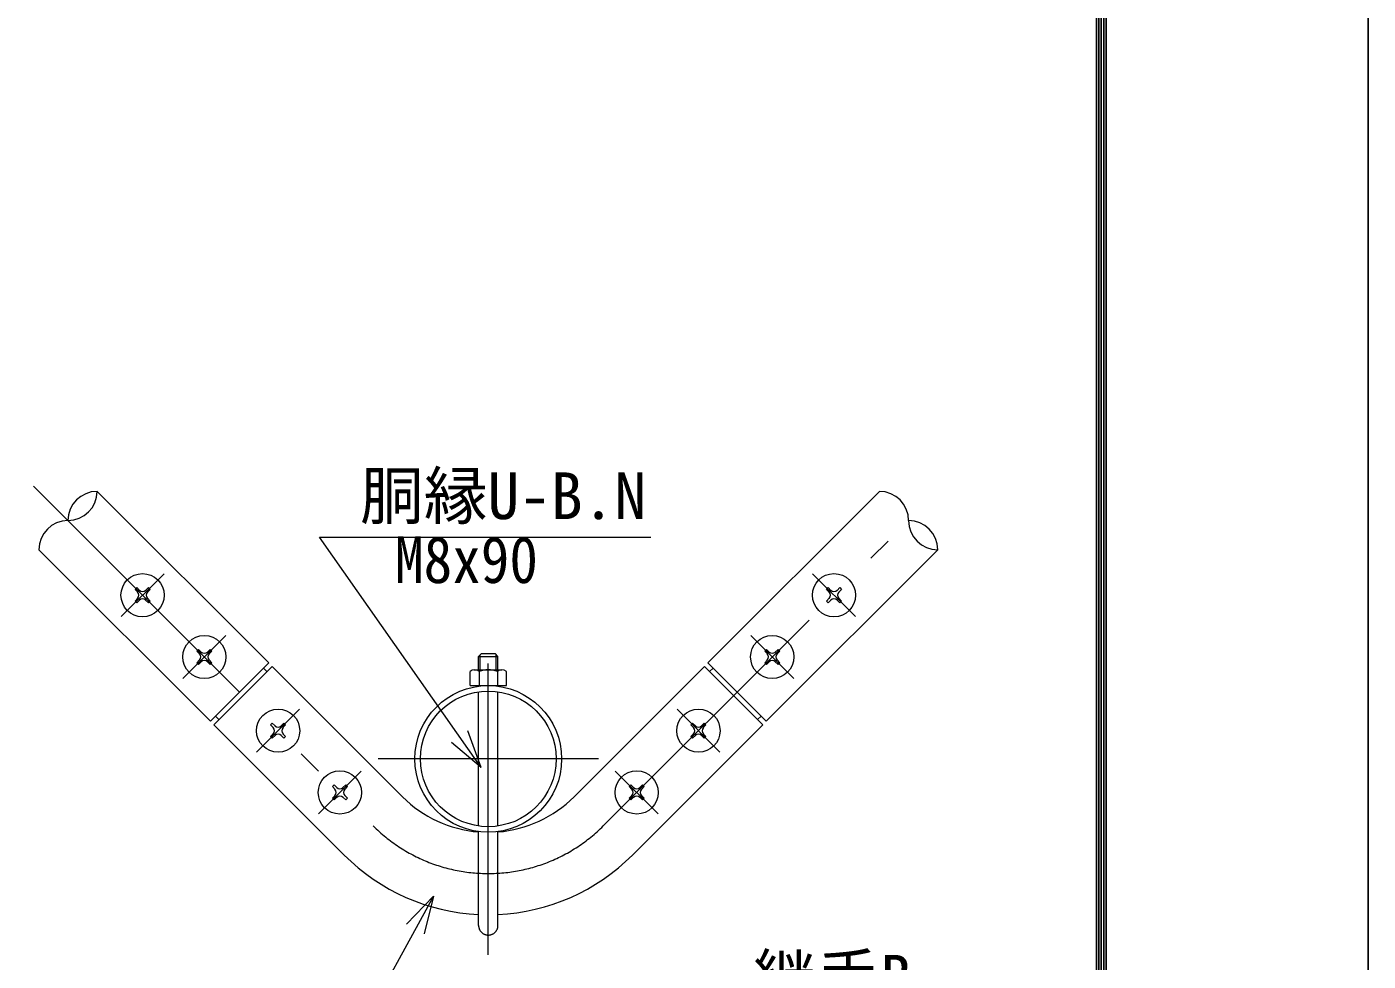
# Model space of a CAD drawing. Units: millimetres, scale not verified. Extents: x -4210 to 4210, y -2971 to 2972.
# Drawn here: x 2828 to 4210, y -156 to 807 of the extents above; entities that cross this region are included whole.
import ezdxf
from ezdxf.enums import TextEntityAlignment as Align

# ---------------------------------------------------------------- set-up
doc = ezdxf.new("R2010")
doc.units = ezdxf.units.MM
doc.header["$LTSCALE"] = 10
doc.linetypes.add('USER2', pattern=[50.5, 30, -9, 2.5, -9])
doc.linetypes.add('USER3', pattern=[12.6, 8.4, -4.2])
for name, color, linetype, lineweight in [('0-A_D-STR-TXT', 7, 'Continuous', 13), ('0-C_D-TTL', 7, 'Continuous', 25), ('0-D_3', 3, 'Continuous', 13), ('0-E_26', 2, 'USER2', 13), ('0-F_1', 1, 'Continuous', 9), ('1-0_27', 7, 'Continuous', 13), ('1-1_28', 7, 'Continuous', 13)]:
    doc.layers.add(name, color=color, linetype=linetype, lineweight=lineweight)
doc.styles.add('ＭＳ ゴシック', font='')
doc.styles.get('ＭＳ ゴシック').set_extended_font_data('MS Gothic')

msp = doc.modelspace()

# ---------------------------------------------------------------- linework, layer by layer
at = {"layer": '0-C_D-TTL', "color": 2}
msp.add_lwpolyline([(-4189.68, 2971.89), (4210.32, 2971.89), (4210.32, -2968.11), (-4189.68, -2968.11)], close=True, dxfattribs=at)
at = {"layer": '0-C_D-TTL'}
for points in [[(-3919.68, 2751.89), (3940.32, 2751.89), (3940.32, -2748.11), (-3919.68, -2748.11)], [(-3917.18, 2749.39), (3937.82, 2749.39), (3937.82, -2745.61), (-3917.18, -2745.61)], [(-3914.68, 2746.89), (3935.32, 2746.89), (3935.32, -2743.11), (-3914.68, -2743.11)], [(-3912.18, 2744.39), (3932.82, 2744.39), (3932.82, -2740.61), (-3912.18, -2740.61)], [(-3909.68, 2741.89), (3930.32, 2741.89), (3930.32, -2738.11), (-3909.68, -2738.11)]]:
    msp.add_lwpolyline(points, close=True, dxfattribs=at)
at = {"layer": '0-D_3'}
for p, q in [((2941.47, 228.8), (2939.74, 227.07)), ((2942.53, 224.18), (2939.74, 227.07)), ((2944.36, 226.01), (2941.47, 228.8)), ((2953.53, 228.8), (2950.64, 226.01)), ((2955.26, 227.07), (2952.47, 224.18)), ((2955.26, 227.07), (2953.53, 228.8)), ((3652.15, 227.07), (3653.88, 228.8)), ((3652.15, 227.07), (3654.94, 224.18)), ((3653.88, 228.8), (3656.77, 226.01)), ((3663.05, 226.01), (3665.94, 228.8)), ((3664.88, 224.18), (3667.67, 227.07)), ((3665.94, 228.8), (3667.67, 227.07)), ((2939.74, 215.01), (2942.53, 217.9)), ((2941.47, 213.28), (2939.74, 215.01)), ((2941.47, 213.28), (2944.36, 216.07)), ((2950.64, 216.07), (2953.53, 213.28)), ((2952.47, 217.9), (2955.26, 215.01)), ((2955.26, 215.01), (2953.53, 213.28)), ((3654.94, 217.9), (3652.15, 215.01)), ((3652.15, 215.01), (3653.88, 213.28)), ((3656.77, 216.07), (3653.88, 213.28)), ((3665.94, 213.28), (3663.05, 216.07)), ((3667.67, 215.01), (3664.88, 217.9)), ((3665.94, 213.28), (3667.67, 215.01)), ((3005.11, 165.16), (3003.38, 163.43)), ((3006.17, 160.54), (3003.38, 163.43)), ((3003.38, 151.37), (3006.17, 154.26)), ((3008, 162.37), (3005.11, 165.16)), ((3005.11, 149.65), (3008, 152.43)), ((3017.17, 165.16), (3014.28, 162.37)), ((3014.28, 152.43), (3017.17, 149.65)), ((3018.9, 163.43), (3016.11, 160.54)), ((3016.11, 154.26), (3018.9, 151.37)), ((3018.9, 163.43), (3017.17, 165.16)), ((3293.7, 144.22), (3293.7, 157.79)), ((3295.45, 144.22), (3295.45, 159.54)), ((3296.7, 160.79), (3310.7, 160.79)), ((3313.7, 157.79), (3310.7, 160.79)), ((3311.95, 144.22), (3311.95, 159.54)), ((3313.7, 144.22), (3313.7, 157.79)), ((3588.51, 163.43), (3590.24, 165.16)), ((3588.51, 163.43), (3591.3, 160.54)), ((3591.3, 154.26), (3588.51, 151.37)), ((3590.24, 165.16), (3593.13, 162.37)), ((3593.13, 152.43), (3590.24, 149.65)), ((3599.41, 162.37), (3602.3, 165.16)), ((3602.3, 149.65), (3599.41, 152.43)), ((3601.24, 160.54), (3604.03, 163.43)), ((3604.03, 151.37), (3601.24, 154.26)), ((3602.3, 165.16), (3604.03, 163.43)), ((3005.11, 149.65), (3003.38, 151.37)), ((3018.9, 151.37), (3017.17, 149.65)), ((3072.13, 145.91), (3075.66, 142.38)), ((3284.95, 127.97), (3284.95, 142.47)), ((3288.9, 144.22), (3317.82, 144.22)), ((3294.33, 142.47), (3294.33, 127.97)), ((3313.08, 142.47), (3313.08, 127.97)), ((3322.45, 127.97), (3322.45, 142.47)), ((3535.28, 145.91), (3531.75, 142.38)), ((3588.51, 151.37), (3590.24, 149.65)), ((3602.3, 149.65), (3604.03, 151.37)), ((3284.95, 127.97), (3322.45, 127.97)), ((3293.7, 127.3), (3293.7, 127.97)), ((3313.7, 127.3), (3313.7, 127.97)), ((3293.7, -16.81), (3293.7, 121.5)), ((3313.7, -16.81), (3313.7, 121.5)), ((3022.63, 96.42), (3026.17, 92.88)), ((3081.12, 89.15), (3079.4, 87.42)), ((3082.18, 84.53), (3079.4, 87.42)), ((3084.01, 86.36), (3081.12, 89.15)), ((3093.18, 89.15), (3090.29, 86.36)), ((3094.91, 87.42), (3092.12, 84.53)), ((3093.18, 89.15), (3094.91, 87.42)), ((3514.23, 89.15), (3512.5, 87.42)), ((3515.29, 84.53), (3512.5, 87.42)), ((3517.11, 86.36), (3514.23, 89.15)), ((3526.29, 89.15), (3523.4, 86.36)), ((3528.01, 87.42), (3525.23, 84.53)), ((3526.29, 89.15), (3528.01, 87.42)), ((3584.78, 96.42), (3581.24, 92.88)), ((3079.4, 75.36), (3082.18, 78.25)), ((3079.4, 75.36), (3081.12, 73.63)), ((3081.12, 73.63), (3084.01, 76.42)), ((3090.29, 76.42), (3093.18, 73.63)), ((3092.12, 78.25), (3094.91, 75.36)), ((3094.91, 75.36), (3093.18, 73.63)), ((3512.5, 75.36), (3515.29, 78.25)), ((3512.5, 75.36), (3514.23, 73.63)), ((3514.23, 73.63), (3517.11, 76.42)), ((3523.4, 76.42), (3526.29, 73.63)), ((3525.23, 78.25), (3528.01, 75.36)), ((3528.01, 75.36), (3526.29, 73.63)), ((3144.76, 25.51), (3143.03, 23.78)), ((3145.82, 20.89), (3143.03, 23.78)), ((3143.03, 11.72), (3145.82, 14.61)), ((3147.65, 22.72), (3144.76, 25.51)), ((3156.82, 25.51), (3153.93, 22.72)), ((3158.55, 23.78), (3155.76, 20.89)), ((3155.76, 14.61), (3158.55, 11.72)), ((3156.82, 25.51), (3158.55, 23.78)), ((3450.59, 25.51), (3448.86, 23.78)), ((3451.65, 20.89), (3448.86, 23.78)), ((3448.86, 11.72), (3451.65, 14.61)), ((3453.48, 22.72), (3450.59, 25.51)), ((3462.65, 25.51), (3459.76, 22.72)), ((3464.37, 23.78), (3461.59, 20.89)), ((3461.59, 14.61), (3464.37, 11.72)), ((3462.65, 25.51), (3464.37, 23.78)), ((3143.03, 11.72), (3144.76, 9.99)), ((3144.76, 9.99), (3147.65, 12.78)), ((3153.93, 12.78), (3156.82, 9.99)), ((3158.55, 11.72), (3156.82, 9.99)), ((3448.86, 11.72), (3450.59, 9.99)), ((3450.59, 9.99), (3453.48, 12.78)), ((3459.76, 12.78), (3462.65, 9.99)), ((3464.37, 11.72), (3462.65, 9.99)), ((3293.7, -119.21), (3293.7, -22.62)), ((3313.7, -119.21), (3313.7, -22.62))]:
    msp.add_line(p, q, dxfattribs=at)
msp.add_lwpolyline([(3296.7, 160.79), (3293.7, 157.79), (3313.7, 157.79)], dxfattribs=at)
for centre in [(2947.5, 221.04), (3659.91, 221.04), (3011.14, 157.4), (3596.27, 157.4), (3087.15, 81.39), (3520.26, 81.39), (3150.79, 17.75), (3456.62, 17.75)]:
    msp.add_circle(centre, 22.25, dxfattribs=at)
for centre, radius, start, end in [((2939.16, 221.04), 4.61, 315, 45), ((2947.5, 229.38), 4.61, 225, 315), ((2955.84, 221.04), 4.61, 135, 225), ((3651.57, 221.04), 4.61, 315, 45), ((3659.91, 229.38), 4.61, 225, 315), ((3668.25, 221.04), 4.61, 135, 225), ((2947.5, 212.7), 4.61, 45, 135), ((3659.91, 212.7), 4.61, 45, 135), ((3002.8, 157.4), 4.61, 315, 45), ((3011.14, 165.74), 4.61, 225, 315), ((3011.14, 149.07), 4.61, 45, 135), ((3019.48, 157.4), 4.61, 135, 225), ((3587.93, 157.4), 4.61, 315, 45), ((3596.27, 165.74), 4.61, 225, 315), ((3596.27, 149.07), 4.61, 45, 135), ((3604.61, 157.4), 4.61, 135, 225), ((3289.64, 137.22), 7.04, 48.21899, 131.78101), ((3303.7, 118.23), 25.99, 68.85295, 111.14705), ((3317.77, 137.07), 7.15, 49.0514, 130.9486), ((3078.82, 81.39), 4.61, 315, 45), ((3087.15, 89.73), 4.61, 225, 315), ((3095.49, 81.39), 4.61, 135, 225), ((3511.92, 81.39), 4.61, 315, 45), ((3520.26, 89.73), 4.61, 225, 315), ((3528.59, 81.39), 4.61, 135, 225), ((3087.15, 73.05), 4.61, 45, 135), ((3520.26, 73.05), 4.61, 45, 135), ((3142.45, 17.75), 4.61, 315, 45), ((3150.79, 26.09), 4.61, 225, 315), ((3150.79, 9.41), 4.61, 45, 135), ((3159.13, 17.75), 4.61, 135, 225), ((3448.28, 17.75), 4.61, 315, 45), ((3456.62, 26.09), 4.61, 225, 315), ((3456.62, 9.41), 4.61, 45, 135), ((3464.95, 17.75), 4.61, 135, 225)]:
    msp.add_arc(centre, radius, start, end, dxfattribs=at)
at = {"layer": '0-D_3', "linetype": 'USER3'}
msp.add_arc((3303.7, -119.21), 10, 180, 0, dxfattribs=at)
at = {"layer": '0-E_26'}
for p, q in [((2835.25, 333.3), (3185.26, -16.72)), ((3422.15, -16.72), (3772.16, 333.3)), ((2969.6, 243.14), (2925.4, 198.95)), ((3637.81, 243.14), (3682.01, 198.95)), ((3303.7, -149.52), (3303.7, 183.81)), ((3033.24, 179.5), (2989.04, 135.31)), ((3574.17, 179.5), (3618.37, 135.31)), ((3109.25, 103.49), (3065.06, 59.29)), ((3498.16, 103.49), (3542.35, 59.29)), ((3417.14, 52.34), (3190.27, 52.34)), ((3172.89, 39.85), (3128.7, -4.35)), ((3434.52, 39.85), (3478.71, -4.35))]:
    msp.add_line(p, q, dxfattribs=at)
msp.add_arc((3303.7, 101.72), 167.5, 225, 315, dxfattribs=at)
at = {"layer": '0-F_1'}
for p, q in [((3077.43, 151.22), (2900.65, 327.99)), ((3529.98, 151.22), (3706.76, 327.99)), ((3017.33, 91.11), (2840.55, 267.89)), ((3590.08, 91.11), (3766.86, 267.89)), ((3077.43, 151.22), (3017.33, 91.11)), ((3020.86, 87.58), (3080.97, 147.68)), ((3080.97, 147.68), (3215.32, 13.33)), ((3392.09, 13.33), (3526.44, 147.68)), ((3526.44, 147.68), (3586.55, 87.58)), ((3529.98, 151.22), (3590.08, 91.11)), ((3020.86, 87.58), (3155.21, -46.77)), ((3452.2, -46.77), (3586.55, 87.58))]:
    msp.add_line(p, q, dxfattribs=at)
for radius in [75.62, 69.88]:
    msp.add_circle((3303.7, 52.34), radius, dxfattribs=at)
for radius, start, end in [(125, 225, 265.41143), (125, 274.58857, 315), (210, 225, 267.2706), (210, 272.7294, 315)]:
    msp.add_arc((3303.7, 101.72), radius, start, end, dxfattribs=at)
at = {"layer": '1-0_27'}
for centre, start, end in [((2900.75, 297.85), 90.18146, 179.81854), ((2870.51, 328.09), 270.18146, 359.81854), ((3706.66, 297.85), 0.18146, 89.81854), ((2870.7, 267.79), 90.18146, 179.81854), ((3766.96, 298.04), 180.18146, 269.81854), ((3736.71, 267.79), 0.18146, 89.81854)]:
    msp.add_arc(centre, 30.15, start, end, dxfattribs=at)
at = {"layer": '1-1_28'}
for p, q in [((3296.51, 43.55), (3265.82, 69.21)), ((3296.51, 43.55), (3282.76, 81.12)), ((3247.16, -89.08), (3219.56, -118.04)), ((3247.16, -89.08), (3237.74, -127.95))]:
    msp.add_line(p, q, dxfattribs=at)
for points in [[(3296.51, 43.55), (3129.79, 280.67), (3471.32, 280.67)], [(3247.16, -89.08), (3168.69, -232.86), (2557.53, -232.86)]]:
    msp.add_lwpolyline(points, dxfattribs=at)

# ---------------------------------------------------------------- texts
at = {"layer": '0-A_D-STR-TXT', "style": 'ＭＳ ゴシック'}
for s, p in [('胴縁U-B.N', (3171.6, 285.05)), ('継手B', (3576.23, -212.1))]:
    msp.add_text(s, height=48.09, dxfattribs=at).set_placement(p, align=Align.BOTTOM_LEFT)
at = {"layer": '1-1_28', "style": 'ＭＳ ゴシック', "width": 0.9}
msp.add_text('M8x90', height=48.11, dxfattribs=at).set_placement((3207.63, 219.16), align=Align.BOTTOM_LEFT)

doc.saveas('drawing.dxf')
